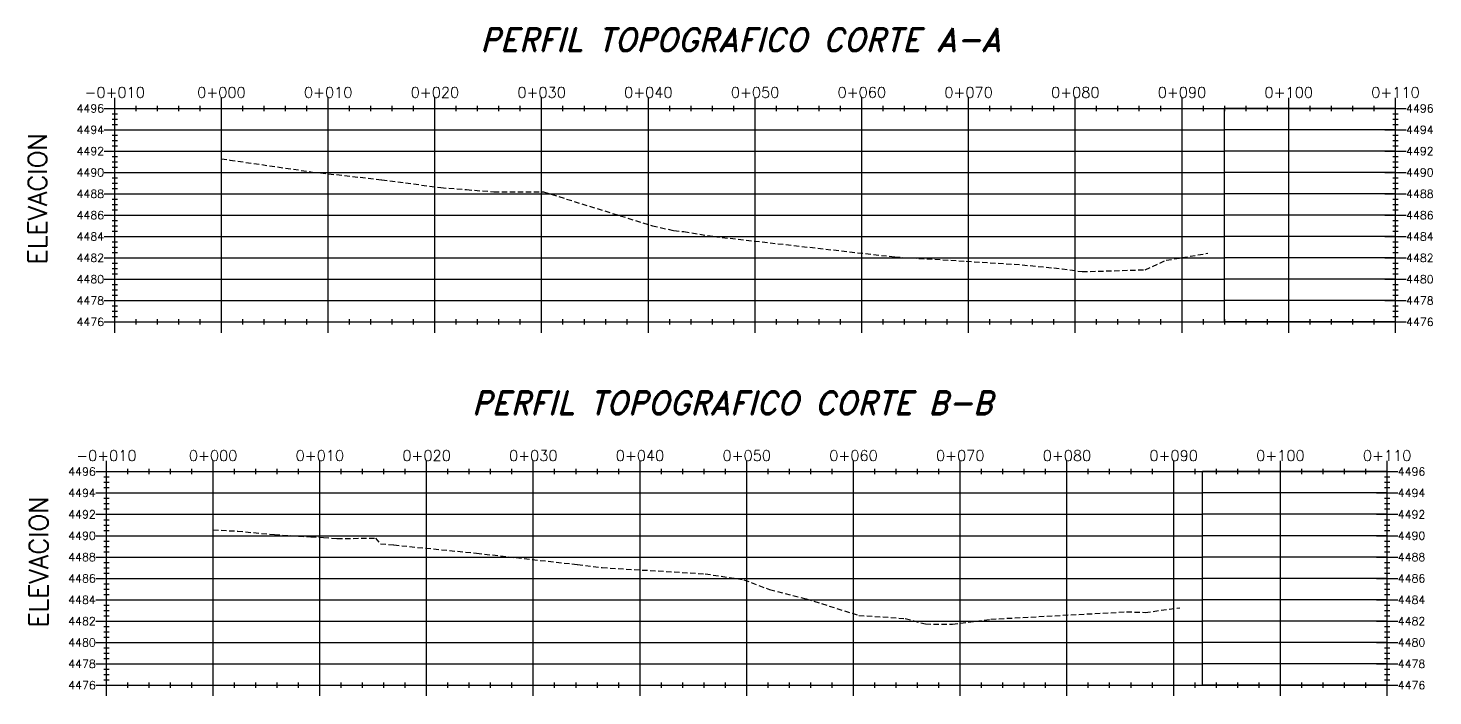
# Model space of a CAD drawing. Header units: metres. Extents: x 759886 to 760765, y 8424917 to 8425860.
# Drawn here: x 760633.6 to 760765.2, y 8425797.3 to 8425859.9 of the extents above; entities that cross this region are included whole.
import ezdxf
from ezdxf.enums import TextEntityAlignment as Align

# ---------------------------------------------------------------- set-up
doc = ezdxf.new("R2010")
doc.units = ezdxf.units.M
doc.linetypes.add('DASHED', pattern=[0.75, 0.5, -0.25])
for name, color, linetype in [('C-ROAD-PROF', 1, 'DASHED'), ('C-ROAD-PROF-GRID-GEOM', 5, 'Continuous'), ('C-ROAD-PROF-GRID-MAJR', 8, 'Continuous'), ('C-ROAD-PROF-TEXT', 11, 'Continuous'), ('C-ROAD-PROF-TITL', 11, 'Continuous'), ('C-ROAD-PROF-TTLB', 5, 'Continuous'), ('NOMBRE', 40, 'Continuous')]:
    doc.layers.add(name, color=color, linetype=linetype)
doc.styles.add('ambiente', font='romand.shx', dxfattribs={"oblique": 15})
doc.styles.get("Standard").update_dxf_attribs({"font": 'simplex.shx'})

# ---------------------------------------------------------------- blocks, each defined once
blk = doc.blocks.new('*U134')
at = {"layer": 'C-ROAD-PROF', "color": 1, "linetype": 'DASHED', "lineweight": -3}
for p, q in [((767169.34, 8406143.29), (767170.14, 8406143.18)), ((767170.14, 8406143.18), (767177.88, 8406142.06)), ((767177.88, 8406142.06), (767184.37, 8406141.34)), ((767184.37, 8406141.34), (767189.9, 8406140.6)), ((767189.9, 8406140.6), (767192.31, 8406140.41)), ((767192.31, 8406140.41), (767194.85, 8406140.21)), ((767194.85, 8406140.21), (767199.53, 8406140.2)), ((767199.53, 8406140.2), (767209.72, 8406137.02)), ((767209.72, 8406137.02), (767211.72, 8406136.58)), ((767211.72, 8406136.58), (767212.67, 8406136.48)), ((767212.67, 8406136.48), (767215.52, 8406136.02)), ((767215.52, 8406136.02), (767232.44, 8406134.11)), ((767232.44, 8406134.11), (767239.13, 8406133.71)), ((767255.89, 8406132.91), (767257.87, 8406133.8)), ((767257.87, 8406133.8), (767261.75, 8406134.45)), ((767239.13, 8406133.71), (767244.36, 8406133.37)), ((767244.36, 8406133.37), (767248.1, 8406133)), ((767248.1, 8406133), (767250, 8406132.73)), ((767250, 8406132.73), (767255.89, 8406132.91))]:
    blk.add_line(p, q, dxfattribs=at)
blk = doc.blocks.new('*U135')
at = {"layer": 'C-ROAD-PROF', "color": 1, "linetype": 'DASHED', "lineweight": -3}
for p, q in [((767212.64, 8406052.23), (767214.94, 8406052.12)), ((767214.94, 8406052.12), (767218.4, 8406051.79)), ((767218.4, 8406051.79), (767221.8, 8406051.58)), ((767221.8, 8406051.58), (767222.99, 8406051.53)), ((767222.99, 8406051.53), (767224.27, 8406051.42)), ((767224.27, 8406051.42), (767227.84, 8406051.47)), ((767227.84, 8406051.47), (767228.31, 8406050.94)), ((767228.31, 8406050.94), (767229.56, 8406050.82)), ((767229.56, 8406050.82), (767237.32, 8406050.05)), ((767237.32, 8406050.05), (767246.77, 8406048.99)), ((767246.77, 8406048.99), (767249.09, 8406048.7)), ((767249.09, 8406048.7), (767258.75, 8406048.12)), ((767258.75, 8406048.12), (767262.36, 8406047.57)), ((767262.36, 8406047.57), (767264.78, 8406046.64)), ((767264.78, 8406046.64), (767268.22, 8406045.78)), ((767268.22, 8406045.78), (767273.13, 8406044.23)), ((767285.51, 8406043.87), (767298.21, 8406044.56)), ((767298.21, 8406044.56), (767299.97, 8406044.51)), ((767299.97, 8406044.51), (767303.23, 8406044.93)), ((767273.13, 8406044.23), (767277.49, 8406043.94)), ((767277.49, 8406043.94), (767279.37, 8406043.42)), ((767279.37, 8406043.42), (767281.91, 8406043.41)), ((767281.91, 8406043.41), (767285.51, 8406043.87))]:
    blk.add_line(p, q, dxfattribs=at)

msp = doc.modelspace()

# ---------------------------------------------------------------- linework, layer by layer
at = {"layer": 'C-ROAD-PROF-GRID-GEOM', "color": 5, "linetype": 'Continuous', "lineweight": -3}
for p, q in [((760651.73816, 8425832.3517), (760651.73816, 8425852.3517)), ((760745.72728, 8425832.3517), (760745.72728, 8425852.3517)), ((760650.95844, 8425798.34161), (760650.95844, 8425818.34161)), ((760743.64277, 8425798.34161), (760743.64277, 8425818.34161))]:
    msp.add_line(p, q, dxfattribs=at)
at = {"layer": 'C-ROAD-PROF-GRID-MAJR', "color": 8, "linetype": 'Continuous', "lineweight": -3}
for p, q in [((760641.73816, 8425852.3517), (760651.73816, 8425852.3517)), ((760641.73816, 8425832.3517), (760641.73816, 8425852.3517)), ((760651.73816, 8425852.3517), (760745.72728, 8425852.3517)), ((760651.73816, 8425832.3517), (760651.73816, 8425852.3517)), ((760661.73816, 8425832.3517), (760661.73816, 8425852.3517)), ((760671.73816, 8425832.3517), (760671.73816, 8425852.3517)), ((760681.73816, 8425832.3517), (760681.73816, 8425852.3517)), ((760691.73816, 8425832.3517), (760691.73816, 8425852.3517)), ((760701.73816, 8425832.3517), (760701.73816, 8425852.3517)), ((760711.73816, 8425832.3517), (760711.73816, 8425852.3517)), ((760721.73816, 8425832.3517), (760721.73816, 8425852.3517)), ((760731.73816, 8425832.3517), (760731.73816, 8425852.3517)), ((760741.73816, 8425832.3517), (760741.73816, 8425852.3517)), ((760761.73816, 8425852.3517), (760745.72728, 8425852.3517)), ((760751.73816, 8425832.3517), (760751.73816, 8425852.3517)), ((760761.73816, 8425832.3517), (760761.73816, 8425852.3517)), ((760641.73816, 8425850.3517), (760651.73816, 8425850.3517)), ((760651.73816, 8425850.3517), (760745.72728, 8425850.3517)), ((760761.73816, 8425850.3517), (760745.72728, 8425850.3517)), ((760641.73816, 8425848.3517), (760651.73816, 8425848.3517)), ((760651.73816, 8425848.3517), (760745.72728, 8425848.3517)), ((760761.73816, 8425848.3517), (760745.72728, 8425848.3517)), ((760641.73816, 8425846.3517), (760651.73816, 8425846.3517)), ((760651.73816, 8425846.3517), (760745.72728, 8425846.3517)), ((760761.73816, 8425846.3517), (760745.72728, 8425846.3517)), ((760641.73816, 8425844.3517), (760651.73816, 8425844.3517)), ((760651.73816, 8425844.3517), (760745.72728, 8425844.3517)), ((760761.73816, 8425844.3517), (760745.72728, 8425844.3517)), ((760641.73816, 8425842.3517), (760651.73816, 8425842.3517)), ((760651.73816, 8425842.3517), (760745.72728, 8425842.3517)), ((760761.73816, 8425842.3517), (760745.72728, 8425842.3517)), ((760641.73816, 8425840.3517), (760651.73816, 8425840.3517)), ((760651.73816, 8425840.3517), (760745.72728, 8425840.3517)), ((760761.73816, 8425840.3517), (760745.72728, 8425840.3517)), ((760641.73816, 8425838.3517), (760651.73816, 8425838.3517)), ((760651.73816, 8425838.3517), (760745.72728, 8425838.3517)), ((760761.73816, 8425838.3517), (760745.72728, 8425838.3517)), ((760641.73816, 8425836.3517), (760651.73816, 8425836.3517)), ((760651.73816, 8425836.3517), (760745.72728, 8425836.3517)), ((760761.73816, 8425836.3517), (760745.72728, 8425836.3517)), ((760641.73816, 8425834.3517), (760651.73816, 8425834.3517)), ((760651.73816, 8425834.3517), (760745.72728, 8425834.3517)), ((760761.73816, 8425834.3517), (760745.72728, 8425834.3517)), ((760641.73816, 8425832.3517), (760651.73816, 8425832.3517)), ((760651.73816, 8425832.3517), (760745.72728, 8425832.3517)), ((760761.73816, 8425832.3517), (760745.72728, 8425832.3517)), ((760640.95844, 8425818.34161), (760650.95844, 8425818.34161)), ((760640.95844, 8425798.34161), (760640.95844, 8425818.34161)), ((760650.95844, 8425818.34161), (760743.64277, 8425818.34161)), ((760650.95844, 8425798.34161), (760650.95844, 8425818.34161)), ((760660.95844, 8425798.34161), (760660.95844, 8425818.34161)), ((760670.95844, 8425798.34161), (760670.95844, 8425818.34161)), ((760680.95844, 8425798.34161), (760680.95844, 8425818.34161)), ((760690.95844, 8425798.34161), (760690.95844, 8425818.34161)), ((760700.95844, 8425798.34161), (760700.95844, 8425818.34161)), ((760710.95844, 8425798.34161), (760710.95844, 8425818.34161)), ((760720.95844, 8425798.34161), (760720.95844, 8425818.34161)), ((760730.95844, 8425798.34161), (760730.95844, 8425818.34161)), ((760740.95844, 8425798.34161), (760740.95844, 8425818.34161)), ((760760.95844, 8425818.34161), (760743.64277, 8425818.34161)), ((760750.95844, 8425798.34161), (760750.95844, 8425818.34161)), ((760760.95844, 8425798.34161), (760760.95844, 8425818.34161)), ((760640.95844, 8425816.34161), (760650.95844, 8425816.34161)), ((760650.95844, 8425816.34161), (760743.64277, 8425816.34161)), ((760760.95844, 8425816.34161), (760743.64277, 8425816.34161)), ((760640.95844, 8425814.34161), (760650.95844, 8425814.34161)), ((760650.95844, 8425814.34161), (760743.64277, 8425814.34161)), ((760760.95844, 8425814.34161), (760743.64277, 8425814.34161)), ((760640.95844, 8425812.34161), (760650.95844, 8425812.34161)), ((760650.95844, 8425812.34161), (760743.64277, 8425812.34161)), ((760760.95844, 8425812.34161), (760743.64277, 8425812.34161)), ((760640.95844, 8425810.34161), (760650.95844, 8425810.34161)), ((760650.95844, 8425810.34161), (760743.64277, 8425810.34161)), ((760760.95844, 8425810.34161), (760743.64277, 8425810.34161)), ((760640.95844, 8425808.34161), (760650.95844, 8425808.34161)), ((760650.95844, 8425808.34161), (760743.64277, 8425808.34161)), ((760760.95844, 8425808.34161), (760743.64277, 8425808.34161)), ((760640.95844, 8425806.34161), (760650.95844, 8425806.34161)), ((760650.95844, 8425806.34161), (760743.64277, 8425806.34161)), ((760760.95844, 8425806.34161), (760743.64277, 8425806.34161)), ((760640.95844, 8425804.34161), (760650.95844, 8425804.34161)), ((760650.95844, 8425804.34161), (760743.64277, 8425804.34161)), ((760760.95844, 8425804.34161), (760743.64277, 8425804.34161)), ((760640.95844, 8425802.34161), (760650.95844, 8425802.34161)), ((760650.95844, 8425802.34161), (760743.64277, 8425802.34161)), ((760760.95844, 8425802.34161), (760743.64277, 8425802.34161)), ((760640.95844, 8425800.34161), (760650.95844, 8425800.34161)), ((760650.95844, 8425800.34161), (760743.64277, 8425800.34161)), ((760760.95844, 8425800.34161), (760743.64277, 8425800.34161)), ((760640.95844, 8425798.34161), (760650.95844, 8425798.34161)), ((760650.95844, 8425798.34161), (760743.64277, 8425798.34161)), ((760760.95844, 8425798.34161), (760743.64277, 8425798.34161))]:
    msp.add_line(p, q, dxfattribs=at)
at = {"layer": 'C-ROAD-PROF-TEXT', "color": 11, "linetype": 'Continuous', "lineweight": -3}
for p, q in [((760641.73816, 8425851.3517), (760641.73816, 8425853.3517)), ((760643.73816, 8425852.1017), (760643.73816, 8425852.6017)), ((760645.73816, 8425852.1017), (760645.73816, 8425852.6017)), ((760647.73816, 8425852.1017), (760647.73816, 8425852.6017)), ((760649.73816, 8425852.1017), (760649.73816, 8425852.6017)), ((760651.73816, 8425851.3517), (760651.73816, 8425853.3517)), ((760653.73816, 8425852.1017), (760653.73816, 8425852.6017)), ((760655.73816, 8425852.1017), (760655.73816, 8425852.6017)), ((760657.73816, 8425852.1017), (760657.73816, 8425852.6017)), ((760659.73816, 8425852.1017), (760659.73816, 8425852.6017)), ((760661.73816, 8425851.3517), (760661.73816, 8425853.3517)), ((760663.73816, 8425852.1017), (760663.73816, 8425852.6017)), ((760665.73816, 8425852.1017), (760665.73816, 8425852.6017)), ((760667.73816, 8425852.1017), (760667.73816, 8425852.6017)), ((760669.73816, 8425852.1017), (760669.73816, 8425852.6017)), ((760671.73816, 8425851.3517), (760671.73816, 8425853.3517)), ((760673.73816, 8425852.1017), (760673.73816, 8425852.6017)), ((760675.73816, 8425852.1017), (760675.73816, 8425852.6017)), ((760677.73816, 8425852.1017), (760677.73816, 8425852.6017)), ((760679.73816, 8425852.1017), (760679.73816, 8425852.6017)), ((760681.73816, 8425851.3517), (760681.73816, 8425853.3517)), ((760683.73816, 8425852.1017), (760683.73816, 8425852.6017)), ((760685.73816, 8425852.1017), (760685.73816, 8425852.6017)), ((760687.73816, 8425852.1017), (760687.73816, 8425852.6017)), ((760689.73816, 8425852.1017), (760689.73816, 8425852.6017)), ((760691.73816, 8425851.3517), (760691.73816, 8425853.3517)), ((760693.73816, 8425852.1017), (760693.73816, 8425852.6017)), ((760695.73816, 8425852.1017), (760695.73816, 8425852.6017)), ((760697.73816, 8425852.1017), (760697.73816, 8425852.6017)), ((760699.73816, 8425852.1017), (760699.73816, 8425852.6017)), ((760701.73816, 8425851.3517), (760701.73816, 8425853.3517)), ((760703.73816, 8425852.1017), (760703.73816, 8425852.6017)), ((760705.73816, 8425852.1017), (760705.73816, 8425852.6017)), ((760707.73816, 8425852.1017), (760707.73816, 8425852.6017)), ((760709.73816, 8425852.1017), (760709.73816, 8425852.6017)), ((760711.73816, 8425851.3517), (760711.73816, 8425853.3517)), ((760713.73816, 8425852.1017), (760713.73816, 8425852.6017)), ((760715.73816, 8425852.1017), (760715.73816, 8425852.6017)), ((760717.73816, 8425852.1017), (760717.73816, 8425852.6017)), ((760719.73816, 8425852.1017), (760719.73816, 8425852.6017)), ((760721.73816, 8425851.3517), (760721.73816, 8425853.3517)), ((760723.73816, 8425852.1017), (760723.73816, 8425852.6017)), ((760725.73816, 8425852.1017), (760725.73816, 8425852.6017)), ((760727.73816, 8425852.1017), (760727.73816, 8425852.6017)), ((760729.73816, 8425852.1017), (760729.73816, 8425852.6017)), ((760731.73816, 8425851.3517), (760731.73816, 8425853.3517)), ((760733.73816, 8425852.1017), (760733.73816, 8425852.6017)), ((760735.73816, 8425852.1017), (760735.73816, 8425852.6017)), ((760737.73816, 8425852.1017), (760737.73816, 8425852.6017)), ((760739.73816, 8425852.1017), (760739.73816, 8425852.6017)), ((760741.73816, 8425851.3517), (760741.73816, 8425853.3517)), ((760743.73816, 8425852.1017), (760743.73816, 8425852.6017)), ((760745.73816, 8425852.1017), (760745.73816, 8425852.6017)), ((760747.73816, 8425852.1017), (760747.73816, 8425852.6017)), ((760749.73816, 8425852.1017), (760749.73816, 8425852.6017)), ((760751.73816, 8425851.3517), (760751.73816, 8425853.3517)), ((760753.73816, 8425852.1017), (760753.73816, 8425852.6017)), ((760755.73816, 8425852.1017), (760755.73816, 8425852.6017)), ((760757.73816, 8425852.1017), (760757.73816, 8425852.6017)), ((760759.73816, 8425852.1017), (760759.73816, 8425852.6017)), ((760761.73816, 8425851.3517), (760761.73816, 8425853.3517)), ((760640.73816, 8425852.3517), (760642.73816, 8425852.3517)), ((760641.48816, 8425851.8517), (760641.98816, 8425851.8517)), ((760641.48816, 8425851.3517), (760641.98816, 8425851.3517)), ((760760.73816, 8425852.3517), (760762.73816, 8425852.3517)), ((760761.48816, 8425851.8517), (760761.98816, 8425851.8517)), ((760761.48816, 8425851.3517), (760761.98816, 8425851.3517)), ((760640.73816, 8425850.3517), (760642.73816, 8425850.3517)), ((760641.48816, 8425850.8517), (760641.98816, 8425850.8517)), ((760641.48816, 8425849.8517), (760641.98816, 8425849.8517)), ((760760.73816, 8425850.3517), (760762.73816, 8425850.3517)), ((760761.48816, 8425850.8517), (760761.98816, 8425850.8517)), ((760761.48816, 8425849.8517), (760761.98816, 8425849.8517)), ((760641.48816, 8425849.3517), (760641.98816, 8425849.3517)), ((760641.48816, 8425848.8517), (760641.98816, 8425848.8517)), ((760761.48816, 8425849.3517), (760761.98816, 8425849.3517)), ((760761.48816, 8425848.8517), (760761.98816, 8425848.8517)), ((760640.73816, 8425848.3517), (760642.73816, 8425848.3517)), ((760641.48816, 8425847.8517), (760641.98816, 8425847.8517)), ((760641.48816, 8425847.3517), (760641.98816, 8425847.3517)), ((760760.73816, 8425848.3517), (760762.73816, 8425848.3517)), ((760761.48816, 8425847.8517), (760761.98816, 8425847.8517)), ((760761.48816, 8425847.3517), (760761.98816, 8425847.3517)), ((760640.73816, 8425846.3517), (760642.73816, 8425846.3517)), ((760641.48816, 8425846.8517), (760641.98816, 8425846.8517)), ((760641.48816, 8425845.8517), (760641.98816, 8425845.8517)), ((760760.73816, 8425846.3517), (760762.73816, 8425846.3517)), ((760761.48816, 8425846.8517), (760761.98816, 8425846.8517)), ((760761.48816, 8425845.8517), (760761.98816, 8425845.8517)), ((760641.48816, 8425845.3517), (760641.98816, 8425845.3517)), ((760641.48816, 8425844.8517), (760641.98816, 8425844.8517)), ((760761.48816, 8425845.3517), (760761.98816, 8425845.3517)), ((760761.48816, 8425844.8517), (760761.98816, 8425844.8517)), ((760640.73816, 8425844.3517), (760642.73816, 8425844.3517)), ((760641.48816, 8425843.8517), (760641.98816, 8425843.8517)), ((760641.48816, 8425843.3517), (760641.98816, 8425843.3517)), ((760760.73816, 8425844.3517), (760762.73816, 8425844.3517)), ((760761.48816, 8425843.8517), (760761.98816, 8425843.8517)), ((760761.48816, 8425843.3517), (760761.98816, 8425843.3517)), ((760640.73816, 8425842.3517), (760642.73816, 8425842.3517)), ((760641.48816, 8425842.8517), (760641.98816, 8425842.8517)), ((760641.48816, 8425841.8517), (760641.98816, 8425841.8517)), ((760760.73816, 8425842.3517), (760762.73816, 8425842.3517)), ((760761.48816, 8425842.8517), (760761.98816, 8425842.8517)), ((760761.48816, 8425841.8517), (760761.98816, 8425841.8517)), ((760641.48816, 8425841.3517), (760641.98816, 8425841.3517)), ((760641.48816, 8425840.8517), (760641.98816, 8425840.8517)), ((760761.48816, 8425841.3517), (760761.98816, 8425841.3517)), ((760761.48816, 8425840.8517), (760761.98816, 8425840.8517)), ((760640.73816, 8425840.3517), (760642.73816, 8425840.3517)), ((760641.48816, 8425839.8517), (760641.98816, 8425839.8517)), ((760641.48816, 8425839.3517), (760641.98816, 8425839.3517)), ((760760.73816, 8425840.3517), (760762.73816, 8425840.3517)), ((760761.48816, 8425839.8517), (760761.98816, 8425839.8517)), ((760761.48816, 8425839.3517), (760761.98816, 8425839.3517)), ((760640.73816, 8425838.3517), (760642.73816, 8425838.3517)), ((760641.48816, 8425838.8517), (760641.98816, 8425838.8517)), ((760760.73816, 8425838.3517), (760762.73816, 8425838.3517)), ((760761.48816, 8425838.8517), (760761.98816, 8425838.8517)), ((760641.48816, 8425837.8517), (760641.98816, 8425837.8517)), ((760641.48816, 8425837.3517), (760641.98816, 8425837.3517)), ((760641.48816, 8425836.8517), (760641.98816, 8425836.8517)), ((760761.48816, 8425837.8517), (760761.98816, 8425837.8517)), ((760761.48816, 8425837.3517), (760761.98816, 8425837.3517)), ((760761.48816, 8425836.8517), (760761.98816, 8425836.8517)), ((760640.73816, 8425836.3517), (760642.73816, 8425836.3517)), ((760641.48816, 8425835.8517), (760641.98816, 8425835.8517)), ((760641.48816, 8425835.3517), (760641.98816, 8425835.3517)), ((760760.73816, 8425836.3517), (760762.73816, 8425836.3517)), ((760761.48816, 8425835.8517), (760761.98816, 8425835.8517)), ((760761.48816, 8425835.3517), (760761.98816, 8425835.3517)), ((760640.73816, 8425834.3517), (760642.73816, 8425834.3517)), ((760641.48816, 8425834.8517), (760641.98816, 8425834.8517)), ((760760.73816, 8425834.3517), (760762.73816, 8425834.3517)), ((760761.48816, 8425834.8517), (760761.98816, 8425834.8517)), ((760641.48816, 8425833.8517), (760641.98816, 8425833.8517)), ((760641.48816, 8425833.3517), (760641.98816, 8425833.3517)), ((760641.48816, 8425832.8517), (760641.98816, 8425832.8517)), ((760641.73816, 8425831.3517), (760641.73816, 8425833.3517)), ((760651.73816, 8425831.3517), (760651.73816, 8425833.3517)), ((760661.73816, 8425831.3517), (760661.73816, 8425833.3517)), ((760671.73816, 8425831.3517), (760671.73816, 8425833.3517)), ((760681.73816, 8425831.3517), (760681.73816, 8425833.3517)), ((760691.73816, 8425831.3517), (760691.73816, 8425833.3517)), ((760701.73816, 8425831.3517), (760701.73816, 8425833.3517)), ((760711.73816, 8425831.3517), (760711.73816, 8425833.3517)), ((760721.73816, 8425831.3517), (760721.73816, 8425833.3517)), ((760731.73816, 8425831.3517), (760731.73816, 8425833.3517)), ((760741.73816, 8425831.3517), (760741.73816, 8425833.3517)), ((760751.73816, 8425831.3517), (760751.73816, 8425833.3517)), ((760761.48816, 8425833.8517), (760761.98816, 8425833.8517)), ((760761.48816, 8425833.3517), (760761.98816, 8425833.3517)), ((760761.48816, 8425832.8517), (760761.98816, 8425832.8517)), ((760761.73816, 8425831.3517), (760761.73816, 8425833.3517)), ((760640.73816, 8425832.3517), (760642.73816, 8425832.3517)), ((760643.73816, 8425832.1017), (760643.73816, 8425832.6017)), ((760645.73816, 8425832.1017), (760645.73816, 8425832.6017)), ((760647.73816, 8425832.1017), (760647.73816, 8425832.6017)), ((760649.73816, 8425832.1017), (760649.73816, 8425832.6017)), ((760653.73816, 8425832.1017), (760653.73816, 8425832.6017)), ((760655.73816, 8425832.1017), (760655.73816, 8425832.6017)), ((760657.73816, 8425832.1017), (760657.73816, 8425832.6017)), ((760659.73816, 8425832.1017), (760659.73816, 8425832.6017)), ((760663.73816, 8425832.1017), (760663.73816, 8425832.6017)), ((760665.73816, 8425832.1017), (760665.73816, 8425832.6017)), ((760667.73816, 8425832.1017), (760667.73816, 8425832.6017)), ((760669.73816, 8425832.1017), (760669.73816, 8425832.6017)), ((760673.73816, 8425832.1017), (760673.73816, 8425832.6017)), ((760675.73816, 8425832.1017), (760675.73816, 8425832.6017)), ((760677.73816, 8425832.1017), (760677.73816, 8425832.6017)), ((760679.73816, 8425832.1017), (760679.73816, 8425832.6017)), ((760683.73816, 8425832.1017), (760683.73816, 8425832.6017)), ((760685.73816, 8425832.1017), (760685.73816, 8425832.6017)), ((760687.73816, 8425832.1017), (760687.73816, 8425832.6017)), ((760689.73816, 8425832.1017), (760689.73816, 8425832.6017)), ((760693.73816, 8425832.1017), (760693.73816, 8425832.6017)), ((760695.73816, 8425832.1017), (760695.73816, 8425832.6017)), ((760697.73816, 8425832.1017), (760697.73816, 8425832.6017)), ((760699.73816, 8425832.1017), (760699.73816, 8425832.6017)), ((760703.73816, 8425832.1017), (760703.73816, 8425832.6017)), ((760705.73816, 8425832.1017), (760705.73816, 8425832.6017)), ((760707.73816, 8425832.1017), (760707.73816, 8425832.6017)), ((760709.73816, 8425832.1017), (760709.73816, 8425832.6017)), ((760713.73816, 8425832.1017), (760713.73816, 8425832.6017)), ((760715.73816, 8425832.1017), (760715.73816, 8425832.6017)), ((760717.73816, 8425832.1017), (760717.73816, 8425832.6017)), ((760719.73816, 8425832.1017), (760719.73816, 8425832.6017)), ((760723.73816, 8425832.1017), (760723.73816, 8425832.6017)), ((760725.73816, 8425832.1017), (760725.73816, 8425832.6017)), ((760727.73816, 8425832.1017), (760727.73816, 8425832.6017)), ((760729.73816, 8425832.1017), (760729.73816, 8425832.6017)), ((760733.73816, 8425832.1017), (760733.73816, 8425832.6017)), ((760735.73816, 8425832.1017), (760735.73816, 8425832.6017)), ((760737.73816, 8425832.1017), (760737.73816, 8425832.6017)), ((760739.73816, 8425832.1017), (760739.73816, 8425832.6017)), ((760743.73816, 8425832.1017), (760743.73816, 8425832.6017)), ((760745.73816, 8425832.1017), (760745.73816, 8425832.6017)), ((760747.73816, 8425832.1017), (760747.73816, 8425832.6017)), ((760749.73816, 8425832.1017), (760749.73816, 8425832.6017)), ((760753.73816, 8425832.1017), (760753.73816, 8425832.6017)), ((760755.73816, 8425832.1017), (760755.73816, 8425832.6017)), ((760757.73816, 8425832.1017), (760757.73816, 8425832.6017)), ((760759.73816, 8425832.1017), (760759.73816, 8425832.6017)), ((760760.73816, 8425832.3517), (760762.73816, 8425832.3517)), ((760639.95844, 8425818.34161), (760641.95844, 8425818.34161)), ((760640.95844, 8425817.34161), (760640.95844, 8425819.34161)), ((760642.95844, 8425818.09161), (760642.95844, 8425818.59161)), ((760644.95844, 8425818.09161), (760644.95844, 8425818.59161)), ((760646.95844, 8425818.09161), (760646.95844, 8425818.59161)), ((760648.95844, 8425818.09161), (760648.95844, 8425818.59161)), ((760650.95844, 8425817.34161), (760650.95844, 8425819.34161)), ((760652.95844, 8425818.09161), (760652.95844, 8425818.59161)), ((760654.95844, 8425818.09161), (760654.95844, 8425818.59161)), ((760656.95844, 8425818.09161), (760656.95844, 8425818.59161)), ((760658.95844, 8425818.09161), (760658.95844, 8425818.59161)), ((760660.95844, 8425817.34161), (760660.95844, 8425819.34161)), ((760662.95844, 8425818.09161), (760662.95844, 8425818.59161)), ((760664.95844, 8425818.09161), (760664.95844, 8425818.59161)), ((760666.95844, 8425818.09161), (760666.95844, 8425818.59161)), ((760668.95844, 8425818.09161), (760668.95844, 8425818.59161)), ((760670.95844, 8425817.34161), (760670.95844, 8425819.34161)), ((760672.95844, 8425818.09161), (760672.95844, 8425818.59161)), ((760674.95844, 8425818.09161), (760674.95844, 8425818.59161)), ((760676.95844, 8425818.09161), (760676.95844, 8425818.59161)), ((760678.95844, 8425818.09161), (760678.95844, 8425818.59161)), ((760680.95844, 8425817.34161), (760680.95844, 8425819.34161)), ((760682.95844, 8425818.09161), (760682.95844, 8425818.59161)), ((760684.95844, 8425818.09161), (760684.95844, 8425818.59161)), ((760686.95844, 8425818.09161), (760686.95844, 8425818.59161)), ((760688.95844, 8425818.09161), (760688.95844, 8425818.59161)), ((760690.95844, 8425817.34161), (760690.95844, 8425819.34161)), ((760692.95844, 8425818.09161), (760692.95844, 8425818.59161)), ((760694.95844, 8425818.09161), (760694.95844, 8425818.59161)), ((760696.95844, 8425818.09161), (760696.95844, 8425818.59161)), ((760698.95844, 8425818.09161), (760698.95844, 8425818.59161)), ((760700.95844, 8425817.34161), (760700.95844, 8425819.34161)), ((760702.95844, 8425818.09161), (760702.95844, 8425818.59161)), ((760704.95844, 8425818.09161), (760704.95844, 8425818.59161)), ((760706.95844, 8425818.09161), (760706.95844, 8425818.59161)), ((760708.95844, 8425818.09161), (760708.95844, 8425818.59161)), ((760710.95844, 8425817.34161), (760710.95844, 8425819.34161)), ((760712.95844, 8425818.09161), (760712.95844, 8425818.59161)), ((760714.95844, 8425818.09161), (760714.95844, 8425818.59161)), ((760716.95844, 8425818.09161), (760716.95844, 8425818.59161)), ((760718.95844, 8425818.09161), (760718.95844, 8425818.59161)), ((760720.95844, 8425817.34161), (760720.95844, 8425819.34161)), ((760722.95844, 8425818.09161), (760722.95844, 8425818.59161)), ((760724.95844, 8425818.09161), (760724.95844, 8425818.59161)), ((760726.95844, 8425818.09161), (760726.95844, 8425818.59161)), ((760728.95844, 8425818.09161), (760728.95844, 8425818.59161)), ((760730.95844, 8425817.34161), (760730.95844, 8425819.34161)), ((760732.95844, 8425818.09161), (760732.95844, 8425818.59161)), ((760734.95844, 8425818.09161), (760734.95844, 8425818.59161)), ((760736.95844, 8425818.09161), (760736.95844, 8425818.59161)), ((760738.95844, 8425818.09161), (760738.95844, 8425818.59161)), ((760740.95844, 8425817.34161), (760740.95844, 8425819.34161)), ((760742.95844, 8425818.09161), (760742.95844, 8425818.59161)), ((760744.95844, 8425818.09161), (760744.95844, 8425818.59161)), ((760746.95844, 8425818.09161), (760746.95844, 8425818.59161)), ((760748.95844, 8425818.09161), (760748.95844, 8425818.59161)), ((760750.95844, 8425817.34161), (760750.95844, 8425819.34161)), ((760752.95844, 8425818.09161), (760752.95844, 8425818.59161)), ((760754.95844, 8425818.09161), (760754.95844, 8425818.59161)), ((760756.95844, 8425818.09161), (760756.95844, 8425818.59161)), ((760758.95844, 8425818.09161), (760758.95844, 8425818.59161)), ((760759.95844, 8425818.34161), (760761.95844, 8425818.34161)), ((760760.95844, 8425817.34161), (760760.95844, 8425819.34161)), ((760640.70844, 8425817.84161), (760641.20844, 8425817.84161)), ((760640.70844, 8425817.34161), (760641.20844, 8425817.34161)), ((760640.70844, 8425816.84161), (760641.20844, 8425816.84161)), ((760760.70844, 8425817.84161), (760761.20844, 8425817.84161)), ((760760.70844, 8425817.34161), (760761.20844, 8425817.34161)), ((760760.70844, 8425816.84161), (760761.20844, 8425816.84161)), ((760639.95844, 8425816.34161), (760641.95844, 8425816.34161)), ((760640.70844, 8425815.84161), (760641.20844, 8425815.84161)), ((760759.95844, 8425816.34161), (760761.95844, 8425816.34161)), ((760760.70844, 8425815.84161), (760761.20844, 8425815.84161)), ((760639.95844, 8425814.34161), (760641.95844, 8425814.34161)), ((760640.70844, 8425815.34161), (760641.20844, 8425815.34161)), ((760640.70844, 8425814.84161), (760641.20844, 8425814.84161)), ((760759.95844, 8425814.34161), (760761.95844, 8425814.34161)), ((760760.70844, 8425815.34161), (760761.20844, 8425815.34161)), ((760760.70844, 8425814.84161), (760761.20844, 8425814.84161)), ((760640.70844, 8425813.84161), (760641.20844, 8425813.84161)), ((760640.70844, 8425813.34161), (760641.20844, 8425813.34161)), ((760760.70844, 8425813.84161), (760761.20844, 8425813.84161)), ((760760.70844, 8425813.34161), (760761.20844, 8425813.34161)), ((760639.95844, 8425812.34161), (760641.95844, 8425812.34161)), ((760640.70844, 8425812.84161), (760641.20844, 8425812.84161)), ((760640.70844, 8425811.84161), (760641.20844, 8425811.84161)), ((760759.95844, 8425812.34161), (760761.95844, 8425812.34161)), ((760760.70844, 8425812.84161), (760761.20844, 8425812.84161)), ((760760.70844, 8425811.84161), (760761.20844, 8425811.84161)), ((760639.95844, 8425810.34161), (760641.95844, 8425810.34161)), ((760640.70844, 8425811.34161), (760641.20844, 8425811.34161)), ((760640.70844, 8425810.84161), (760641.20844, 8425810.84161)), ((760759.95844, 8425810.34161), (760761.95844, 8425810.34161)), ((760760.70844, 8425811.34161), (760761.20844, 8425811.34161)), ((760760.70844, 8425810.84161), (760761.20844, 8425810.84161)), ((760640.70844, 8425809.84161), (760641.20844, 8425809.84161)), ((760640.70844, 8425809.34161), (760641.20844, 8425809.34161)), ((760760.70844, 8425809.84161), (760761.20844, 8425809.84161)), ((760760.70844, 8425809.34161), (760761.20844, 8425809.34161)), ((760639.95844, 8425808.34161), (760641.95844, 8425808.34161)), ((760640.70844, 8425808.84161), (760641.20844, 8425808.84161)), ((760640.70844, 8425807.84161), (760641.20844, 8425807.84161)), ((760759.95844, 8425808.34161), (760761.95844, 8425808.34161)), ((760760.70844, 8425808.84161), (760761.20844, 8425808.84161)), ((760760.70844, 8425807.84161), (760761.20844, 8425807.84161)), ((760639.95844, 8425806.34161), (760641.95844, 8425806.34161)), ((760640.70844, 8425807.34161), (760641.20844, 8425807.34161)), ((760640.70844, 8425806.84161), (760641.20844, 8425806.84161)), ((760759.95844, 8425806.34161), (760761.95844, 8425806.34161)), ((760760.70844, 8425807.34161), (760761.20844, 8425807.34161)), ((760760.70844, 8425806.84161), (760761.20844, 8425806.84161)), ((760640.70844, 8425805.84161), (760641.20844, 8425805.84161)), ((760640.70844, 8425805.34161), (760641.20844, 8425805.34161)), ((760760.70844, 8425805.84161), (760761.20844, 8425805.84161)), ((760760.70844, 8425805.34161), (760761.20844, 8425805.34161)), ((760639.95844, 8425804.34161), (760641.95844, 8425804.34161)), ((760640.70844, 8425804.84161), (760641.20844, 8425804.84161)), ((760640.70844, 8425803.84161), (760641.20844, 8425803.84161)), ((760759.95844, 8425804.34161), (760761.95844, 8425804.34161)), ((760760.70844, 8425804.84161), (760761.20844, 8425804.84161)), ((760760.70844, 8425803.84161), (760761.20844, 8425803.84161)), ((760640.70844, 8425803.34161), (760641.20844, 8425803.34161)), ((760640.70844, 8425802.84161), (760641.20844, 8425802.84161)), ((760760.70844, 8425803.34161), (760761.20844, 8425803.34161)), ((760760.70844, 8425802.84161), (760761.20844, 8425802.84161)), ((760639.95844, 8425802.34161), (760641.95844, 8425802.34161)), ((760640.70844, 8425801.84161), (760641.20844, 8425801.84161)), ((760640.70844, 8425801.34161), (760641.20844, 8425801.34161)), ((760759.95844, 8425802.34161), (760761.95844, 8425802.34161)), ((760760.70844, 8425801.84161), (760761.20844, 8425801.84161)), ((760760.70844, 8425801.34161), (760761.20844, 8425801.34161)), ((760639.95844, 8425800.34161), (760641.95844, 8425800.34161)), ((760640.70844, 8425800.84161), (760641.20844, 8425800.84161)), ((760640.70844, 8425799.84161), (760641.20844, 8425799.84161)), ((760759.95844, 8425800.34161), (760761.95844, 8425800.34161)), ((760760.70844, 8425800.84161), (760761.20844, 8425800.84161)), ((760760.70844, 8425799.84161), (760761.20844, 8425799.84161)), ((760640.70844, 8425799.34161), (760641.20844, 8425799.34161)), ((760640.70844, 8425798.84161), (760641.20844, 8425798.84161)), ((760640.95844, 8425797.34161), (760640.95844, 8425799.34161)), ((760642.95844, 8425798.09161), (760642.95844, 8425798.59161)), ((760644.95844, 8425798.09161), (760644.95844, 8425798.59161)), ((760646.95844, 8425798.09161), (760646.95844, 8425798.59161)), ((760648.95844, 8425798.09161), (760648.95844, 8425798.59161)), ((760650.95844, 8425797.34161), (760650.95844, 8425799.34161)), ((760652.95844, 8425798.09161), (760652.95844, 8425798.59161)), ((760654.95844, 8425798.09161), (760654.95844, 8425798.59161)), ((760656.95844, 8425798.09161), (760656.95844, 8425798.59161)), ((760658.95844, 8425798.09161), (760658.95844, 8425798.59161)), ((760660.95844, 8425797.34161), (760660.95844, 8425799.34161)), ((760662.95844, 8425798.09161), (760662.95844, 8425798.59161)), ((760664.95844, 8425798.09161), (760664.95844, 8425798.59161)), ((760666.95844, 8425798.09161), (760666.95844, 8425798.59161)), ((760668.95844, 8425798.09161), (760668.95844, 8425798.59161)), ((760670.95844, 8425797.34161), (760670.95844, 8425799.34161)), ((760672.95844, 8425798.09161), (760672.95844, 8425798.59161)), ((760674.95844, 8425798.09161), (760674.95844, 8425798.59161)), ((760676.95844, 8425798.09161), (760676.95844, 8425798.59161)), ((760678.95844, 8425798.09161), (760678.95844, 8425798.59161)), ((760680.95844, 8425797.34161), (760680.95844, 8425799.34161)), ((760682.95844, 8425798.09161), (760682.95844, 8425798.59161)), ((760684.95844, 8425798.09161), (760684.95844, 8425798.59161)), ((760686.95844, 8425798.09161), (760686.95844, 8425798.59161)), ((760688.95844, 8425798.09161), (760688.95844, 8425798.59161)), ((760690.95844, 8425797.34161), (760690.95844, 8425799.34161)), ((760692.95844, 8425798.09161), (760692.95844, 8425798.59161)), ((760694.95844, 8425798.09161), (760694.95844, 8425798.59161)), ((760696.95844, 8425798.09161), (760696.95844, 8425798.59161)), ((760698.95844, 8425798.09161), (760698.95844, 8425798.59161)), ((760700.95844, 8425797.34161), (760700.95844, 8425799.34161)), ((760702.95844, 8425798.09161), (760702.95844, 8425798.59161)), ((760704.95844, 8425798.09161), (760704.95844, 8425798.59161)), ((760706.95844, 8425798.09161), (760706.95844, 8425798.59161)), ((760708.95844, 8425798.09161), (760708.95844, 8425798.59161)), ((760710.95844, 8425797.34161), (760710.95844, 8425799.34161)), ((760712.95844, 8425798.09161), (760712.95844, 8425798.59161)), ((760714.95844, 8425798.09161), (760714.95844, 8425798.59161)), ((760716.95844, 8425798.09161), (760716.95844, 8425798.59161)), ((760718.95844, 8425798.09161), (760718.95844, 8425798.59161)), ((760720.95844, 8425797.34161), (760720.95844, 8425799.34161)), ((760722.95844, 8425798.09161), (760722.95844, 8425798.59161)), ((760724.95844, 8425798.09161), (760724.95844, 8425798.59161)), ((760726.95844, 8425798.09161), (760726.95844, 8425798.59161)), ((760728.95844, 8425798.09161), (760728.95844, 8425798.59161)), ((760730.95844, 8425797.34161), (760730.95844, 8425799.34161)), ((760732.95844, 8425798.09161), (760732.95844, 8425798.59161)), ((760734.95844, 8425798.09161), (760734.95844, 8425798.59161)), ((760736.95844, 8425798.09161), (760736.95844, 8425798.59161)), ((760738.95844, 8425798.09161), (760738.95844, 8425798.59161)), ((760740.95844, 8425797.34161), (760740.95844, 8425799.34161)), ((760742.95844, 8425798.09161), (760742.95844, 8425798.59161)), ((760744.95844, 8425798.09161), (760744.95844, 8425798.59161)), ((760746.95844, 8425798.09161), (760746.95844, 8425798.59161)), ((760748.95844, 8425798.09161), (760748.95844, 8425798.59161)), ((760750.95844, 8425797.34161), (760750.95844, 8425799.34161)), ((760752.95844, 8425798.09161), (760752.95844, 8425798.59161)), ((760754.95844, 8425798.09161), (760754.95844, 8425798.59161)), ((760756.95844, 8425798.09161), (760756.95844, 8425798.59161)), ((760758.95844, 8425798.09161), (760758.95844, 8425798.59161)), ((760760.70844, 8425799.34161), (760761.20844, 8425799.34161)), ((760760.70844, 8425798.84161), (760761.20844, 8425798.84161)), ((760760.95844, 8425797.34161), (760760.95844, 8425799.34161)), ((760639.95844, 8425798.34161), (760641.95844, 8425798.34161)), ((760759.95844, 8425798.34161), (760761.95844, 8425798.34161))]:
    msp.add_line(p, q, dxfattribs=at)
at = {"layer": 'C-ROAD-PROF-TTLB', "color": 5, "linetype": 'Continuous', "lineweight": -3}
for p, q in [((760641.73816, 8425832.3517), (760641.73816, 8425852.3517)), ((760641.73816, 8425852.3517), (760761.73816, 8425852.3517)), ((760761.73816, 8425832.3517), (760761.73816, 8425852.3517)), ((760641.73816, 8425832.3517), (760761.73816, 8425832.3517)), ((760640.95844, 8425798.34161), (760640.95844, 8425818.34161)), ((760640.95844, 8425818.34161), (760760.95844, 8425818.34161)), ((760760.95844, 8425798.34161), (760760.95844, 8425818.34161)), ((760640.95844, 8425798.34161), (760760.95844, 8425798.34161))]:
    msp.add_line(p, q, dxfattribs=at)

# ---------------------------------------------------------------- block references
at = {"layer": 'C-ROAD-PROF', "color": 1, "linetype": 'DASHED', "lineweight": -3}
for name, p in [('*U134', (-6517.60258, 19704.33522)), ('*U135', (-6561.68161, 19760.65285))]:
    msp.add_blockref(name, p, dxfattribs=at)

# ---------------------------------------------------------------- texts
at = {"layer": 'C-ROAD-PROF-TEXT', "color": 11, "linetype": 'Continuous', "lineweight": -3, "ltscale": 1.25}
for s, insert, char_height, attachment_point in [('-0+010', (760641.73816, 8425853.3517), 1, 8), ('0+000', (760651.73816, 8425853.3517), 1, 8), ('0+010', (760661.73816, 8425853.3517), 1, 8), ('0+020', (760671.73816, 8425853.3517), 1, 8), ('0+030', (760681.73816, 8425853.3517), 1, 8), ('0+040', (760691.73816, 8425853.3517), 1, 8), ('0+050', (760701.73816, 8425853.3517), 1, 8), ('0+060', (760711.73816, 8425853.3517), 1, 8), ('0+070', (760721.73816, 8425853.3517), 1, 8), ('0+080', (760731.73816, 8425853.3517), 1, 8), ('0+090', (760741.73816, 8425853.3517), 1, 8), ('0+100', (760751.73816, 8425853.3517), 1, 8), ('0+110', (760761.73816, 8425853.3517), 1, 8), ('4496', (760640.73816, 8425852.3517), 0.75, 6), ('4496', (760762.73816, 8425852.3517), 0.75, 4), ('4494', (760640.73816, 8425850.3517), 0.75, 6), ('4494', (760762.73816, 8425850.3517), 0.75, 4), ('4492', (760640.73816, 8425848.3517), 0.75, 6), ('4492', (760762.73816, 8425848.3517), 0.75, 4), ('4490', (760640.73816, 8425846.3517), 0.75, 6), ('4490', (760762.73816, 8425846.3517), 0.75, 4), ('4488', (760640.73816, 8425844.3517), 0.75, 6), ('4488', (760762.73816, 8425844.3517), 0.75, 4), ('4486', (760640.73816, 8425842.3517), 0.75, 6), ('4486', (760762.73816, 8425842.3517), 0.75, 4), ('4484', (760640.73816, 8425840.3517), 0.75, 6), ('4484', (760762.73816, 8425840.3517), 0.75, 4), ('4482', (760640.73816, 8425838.3517), 0.75, 6), ('4482', (760762.73816, 8425838.3517), 0.75, 4), ('4480', (760640.73816, 8425836.3517), 0.75, 6), ('4480', (760762.73816, 8425836.3517), 0.75, 4), ('4478', (760640.73816, 8425834.3517), 0.75, 6), ('4478', (760762.73816, 8425834.3517), 0.75, 4), ('4476', (760640.73816, 8425832.3517), 0.75, 6), ('4476', (760762.73816, 8425832.3517), 0.75, 4), ('-0+010', (760640.95844, 8425819.34161), 1, 8), ('0+000', (760650.95844, 8425819.34161), 1, 8), ('0+010', (760660.95844, 8425819.34161), 1, 8), ('0+020', (760670.95844, 8425819.34161), 1, 8), ('0+030', (760680.95844, 8425819.34161), 1, 8), ('0+040', (760690.95844, 8425819.34161), 1, 8), ('0+050', (760700.95844, 8425819.34161), 1, 8), ('0+060', (760710.95844, 8425819.34161), 1, 8), ('0+070', (760720.95844, 8425819.34161), 1, 8), ('0+080', (760730.95844, 8425819.34161), 1, 8), ('0+090', (760740.95844, 8425819.34161), 1, 8), ('0+100', (760750.95844, 8425819.34161), 1, 8), ('0+110', (760760.95844, 8425819.34161), 1, 8), ('4496', (760639.95844, 8425818.34161), 0.75, 6), ('4496', (760761.95844, 8425818.34161), 0.75, 4), ('4494', (760639.95844, 8425816.34161), 0.75, 6), ('4494', (760761.95844, 8425816.34161), 0.75, 4), ('4492', (760639.95844, 8425814.34161), 0.75, 6), ('4492', (760761.95844, 8425814.34161), 0.75, 4), ('4490', (760639.95844, 8425812.34161), 0.75, 6), ('4490', (760761.95844, 8425812.34161), 0.75, 4), ('4488', (760639.95844, 8425810.34161), 0.75, 6), ('4488', (760761.95844, 8425810.34161), 0.75, 4), ('4486', (760639.95844, 8425808.34161), 0.75, 6), ('4486', (760761.95844, 8425808.34161), 0.75, 4), ('4484', (760639.95844, 8425806.34161), 0.75, 6), ('4484', (760761.95844, 8425806.34161), 0.75, 4), ('4482', (760639.95844, 8425804.34161), 0.75, 6), ('4482', (760761.95844, 8425804.34161), 0.75, 4), ('4480', (760639.95844, 8425802.34161), 0.75, 6), ('4480', (760761.95844, 8425802.34161), 0.75, 4), ('4478', (760639.95844, 8425800.34161), 0.75, 6), ('4478', (760761.95844, 8425800.34161), 0.75, 4), ('4476', (760639.95844, 8425798.34161), 0.75, 6), ('4476', (760761.95844, 8425798.34161), 0.75, 4)]:
    msp.add_mtext(s, dxfattribs=dict(at, insert=insert, char_height=char_height, attachment_point=attachment_point))
at = {"layer": 'C-ROAD-PROF-TITL', "color": 11, "linetype": 'Continuous', "lineweight": -3, "char_height": 1.75, "attachment_point": 8, "rotation": 90.0000011}
for insert in [(760635.37118, 8425843.90192), (760635.48652, 8425809.89184)]:
    msp.add_mtext('ELEVACION', dxfattribs=dict(at, insert=insert))
at = {"layer": 'NOMBRE', "style": 'ambiente', "oblique": 15, "text_generation_flag": 6}
for s, p in [('PERFIL TOPOGRAFICO CORTE A-A', (760700.37655, 8425858.7895)), ('PERFIL TOPOGRAFICO CORTE B-B', (760699.59684, 8425824.77941))]:
    msp.add_text(s, height=2.16, rotation=180, dxfattribs=at).set_placement(p, align=Align.MIDDLE_CENTER)

doc.saveas('drawing.dxf')
